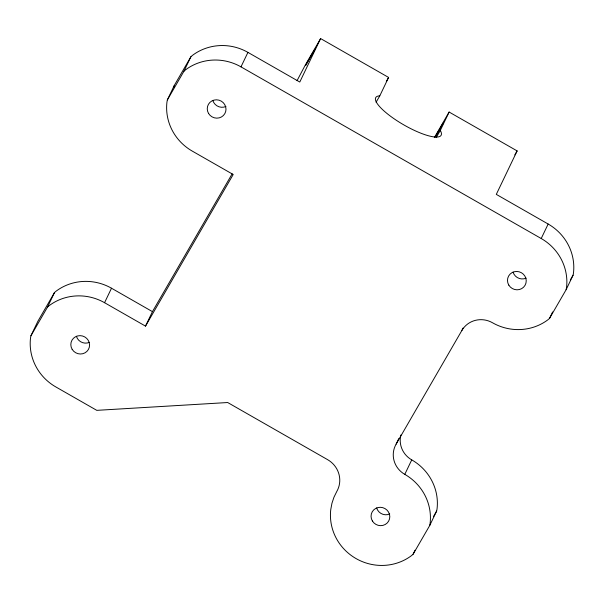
<?xml version="1.0" encoding="UTF-8"?>
<svg xmlns="http://www.w3.org/2000/svg" width="604" height="604" viewBox="0 0 604 604"><rect width="100%" height="100%" fill="white"/><g stroke="black" fill="none" stroke-linecap="round" stroke-linejoin="round"><path stroke-width="0.91" d="M30.932 335.771L47.542 307.043L49.173 305.647A50.313 48.645 25.6 0 1 104.56 302.71L145.504 326.122L152.442 311.634L111.506 288.221A50.313 48.645 25.6 0 0 56.119 291.158L54.481 292.555L37.871 321.283L30.932 335.771L30.532 337.878A50.313 48.645 25.6 0 0 55.84 386.945L96.783 410.35L227.685 402.528L327.594 459.652A23.896 23.103 25.6 0 1 336.768 491.513L333.959 497.22L331.951 503.26L330.766 509.527A50.313 48.645 25.6 0 0 356.073 558.594A50.313 48.645 25.6 0 0 411.46 555.665L413.091 554.261L429.708 525.54L436.647 511.052L437.047 508.946A50.313 48.645 25.6 0 0 411.739 459.878A22.642 21.887 25.6 0 1 400.882 434.978M376.096 102.227L379.788 95.847L388.606 77.44L320.611 38.565L299.788 82.031L247.927 52.382A50.313 48.645 25.6 0 0 192.54 55.311L190.909 56.716L174.292 85.436L167.353 99.924L166.953 102.031A50.313 48.645 25.6 0 0 192.261 151.098L233.204 174.503L145.504 326.122M173.899 87.542L174.292 85.436M429.708 525.54L430.101 523.434A50.313 48.645 25.6 0 0 404.793 474.366A22.642 21.887 25.6 0 1 396.103 444.174L398.806 438.542M396.103 444.174L461.879 330.464A22.642 21.887 25.6 0 1 492.494 322.747A50.313 48.645 25.6 0 0 547.881 319.818L549.519 318.414L566.129 289.693L566.529 287.587A50.313 48.645 25.6 0 0 541.222 238.52L240.988 66.87A50.313 48.645 25.6 0 0 185.602 69.8L183.963 71.204L167.353 99.924M566.129 289.693L573.068 275.205L573.468 273.099A50.313 48.645 25.6 0 0 548.16 224.031L496.299 194.382L517.13 150.917L449.127 112.042L434.367 137.569M47.542 307.043L54.481 292.555M183.963 71.204L190.909 56.716M104.56 302.71L111.506 288.221M240.988 66.87L247.927 52.382M436.156 137.621L440.308 130.449L449.127 112.042M461.879 330.464L463.041 328.055M404.793 474.366L411.739 459.878M541.222 238.52L548.16 224.031M413.091 554.261L415.024 550.236M549.519 318.414L552.6 311.974M297.047 80.672L305.382 64.885L320.611 38.565M435.333 136.693L443.449 122.748L435.582 136.768M152.442 311.634L232.132 173.877M386.303 81.427L388.606 77.44M514.819 154.903L517.13 150.917M433.415 516.639L436.647 511.052M570.304 279.992L573.068 275.205M89.498 342.325A9.438 9.12 25.6 0 1 76.383 336.232M389.731 513.974A9.438 9.12 25.6 0 1 376.624 507.889M526.152 278.134A9.438 9.12 25.6 0 1 513.045 272.042M225.919 106.478A9.438 9.12 25.6 0 1 212.812 100.392M440.308 130.449A37.735 9.611 30 0 1 404.295 125.164A37.735 9.611 30 0 1 379.788 95.847M305.677 65.36L314.933 49.271L305.677 65.36M508.81 285.133A9.438 9.12 25.6 0 0 525.05 285.315A9.438 9.12 25.6 0 0 516.722 271.453A9.438 9.12 25.6 0 0 508.81 285.133M72.148 349.323A9.438 9.12 25.6 0 0 88.388 349.512A9.438 9.12 25.6 0 0 80.06 335.65A9.438 9.12 25.6 0 0 72.148 349.323M208.576 113.477A9.438 9.12 25.6 0 0 224.809 113.665A9.438 9.12 25.6 0 0 216.489 99.803A9.438 9.12 25.6 0 0 208.576 113.477M372.381 520.98A9.438 9.12 25.6 0 0 388.621 521.161A9.438 9.12 25.6 0 0 380.293 507.3A9.438 9.12 25.6 0 0 372.381 520.98"/></g></svg>
